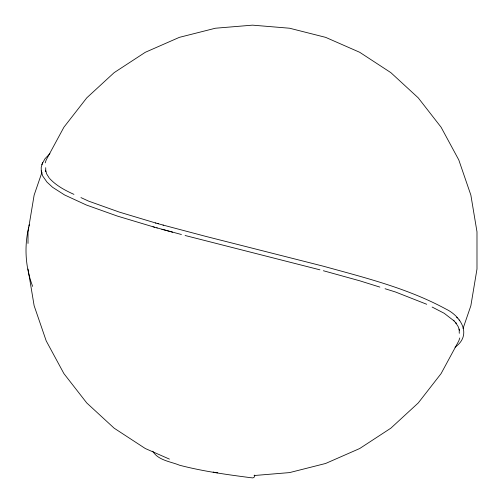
<?xml version="1.0" encoding="UTF-8"?>
<svg xmlns="http://www.w3.org/2000/svg" width="503" height="503" viewBox="0 0 503 503"><rect width="100%" height="100%" fill="white"/><g stroke="black" fill="none" stroke-linecap="round" stroke-linejoin="round"><path stroke-width="0.75" d="M45.716 167.688L45.773 171.58L45.54 170.165L46.71 173.988L49.175 177.943M459.258 333.319L459.189 329.1L459.402 330.213L458.145 326.535L455.781 322.838L456.523 323.662L453.404 320.172M42.252 163.72L41.196 167.512L41.296 171.183M41.938 172.384L34.135 195.114L28.011 231.808L28.011 243.433M45.207 162.859L46.213 159.923L63.919 127.202L86.774 97.846L114.143 72.646L145.292 52.299L179.357 37.354L215.422 28.225L252.5 25.15L289.577 28.225L325.642 37.354L359.714 52.299L390.856 72.646L418.232 97.846L441.081 127.202L458.786 159.923L470.865 195.114L476.989 231.808L476.989 269.011L470.865 305.705L463.068 328.434M459.792 337.966L458.786 340.896L441.081 373.616L418.232 402.972L390.856 428.172L359.714 448.519L325.642 463.464L289.577 472.594L254.046 475.542M42.321 163.557L45 158.728L49.923 153.61M41.843 164.77L42.73 162.513M455.02 347.202C472.248 335.212 461.238 316.362 445.979 309.087C407.788 288.32 365.241 277.775 323.58 266.269L205.463 236.303L163.01 225.055M215.422 472.594L217.742 472.789M251.481 477.793C227.356 474.669 203.162 471.374 179.584 465.237C170.743 461.559 158.149 460.434 152.755 451.204M213.171 472.028L214.674 472.405M319.927 269.834L185.098 235.492M156.773 227.84L181.426 234.517M323.36 270.733L359.72 280.793L379.847 287.094M161.853 229.249L172.611 232.191M41.246 170.875L42.629 175.899L46.986 182.111L52.658 187.336L64.585 194.963L86.415 205.029L117.312 216.057L153.516 226.922M157.942 223.646L163.469 225.181M155.433 222.942L158.426 223.785M154.258 227.136L157.257 227.972M155.93 223.081L119.28 212.084L88.629 201.137L80.939 197.591M153.006 226.784L154.761 227.274M385.059 288.728L395.496 291.998L426.714 304.271M169.423 459.107L145.292 448.519L114.143 428.172L86.774 402.972L63.919 373.616L46.213 340.896L34.135 305.705L28.011 269.011M73.954 194.372C65.101 190.404 56.217 185.651 49.558 178.433M432.134 307.044L444.162 313.262L454.14 320.989M456.623 317.242L457.359 318.059M459.025 319.933L459.767 320.757M32.651 286.414A117.727 108.767 0 0 1 28.608 227.696M28.96 226.212A117.727 108.767 0 0 1 29.337 224.734M254.669 475.065A2.251 2.251 0 0 1 251.94 477.85"/></g></svg>
